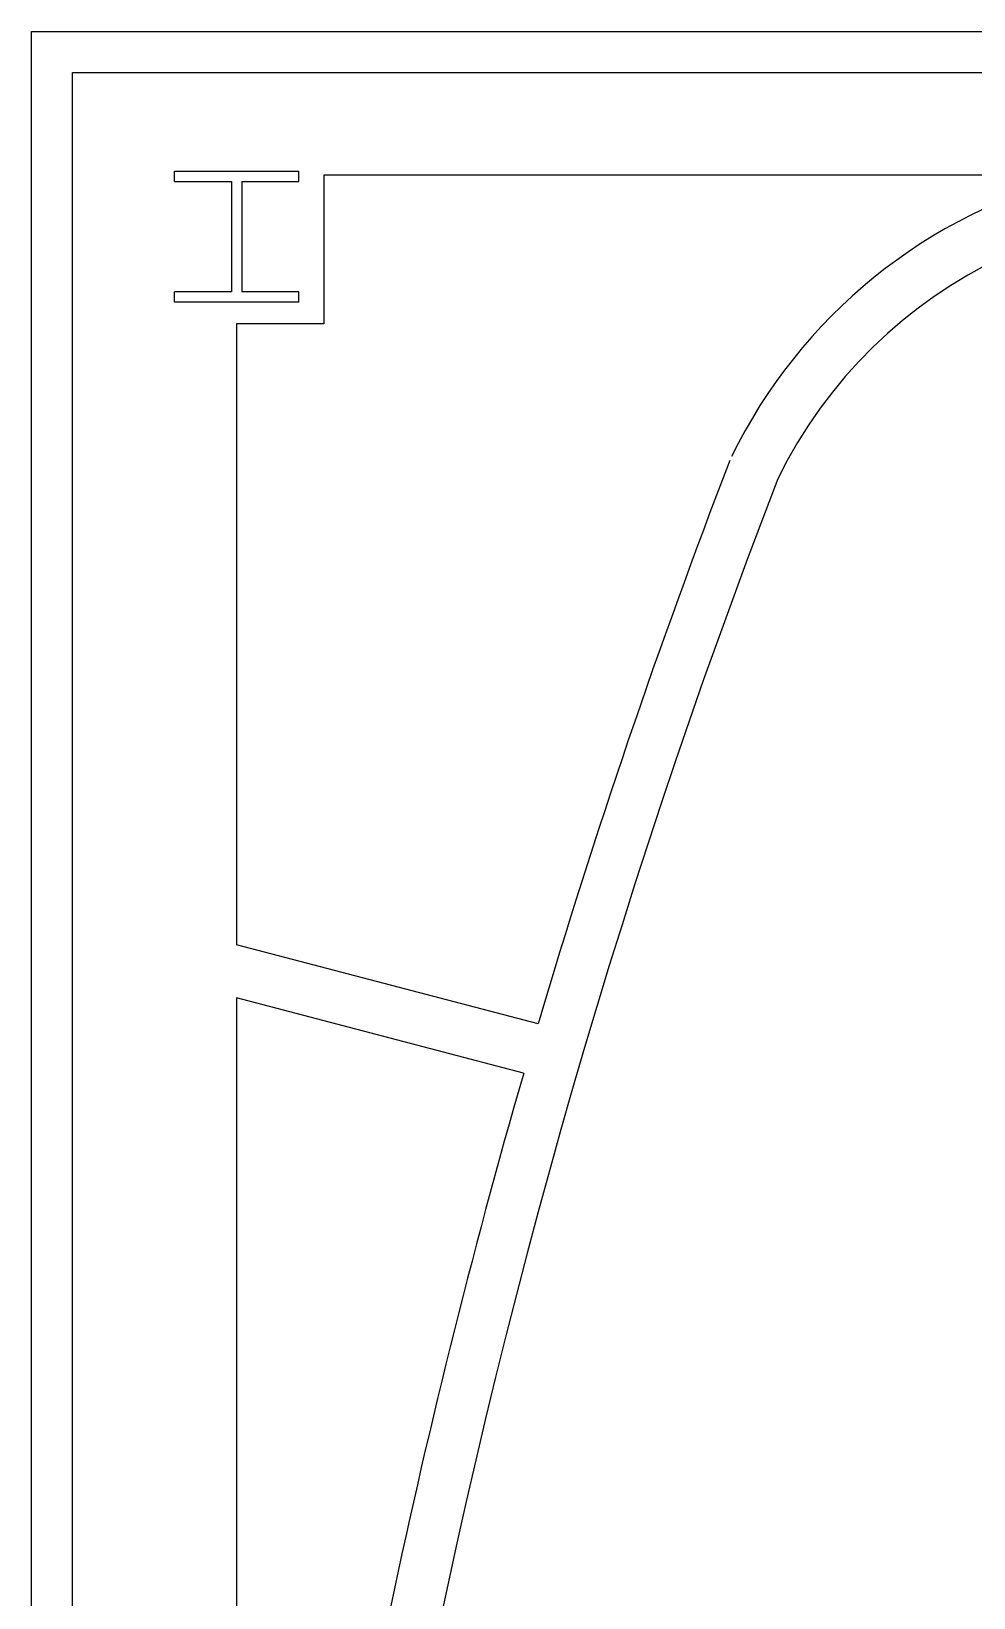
# Model space of a CAD drawing. Extents: x 324 to 2190, y 315 to 1855.
# Drawn here: x 431.8 to 523.6, y 1490.3 to 1642.9 of the extents above; entities that cross this region are included whole.
import ezdxf

# ---------------------------------------------------------------- set-up
doc = ezdxf.new("R2010")
doc.units = 0
doc.header["$LTSCALE"] = 48
doc.header["$MEASUREMENT"] = 0
doc.layers.add('first flr', color=8, linetype='CONTINUOUS')

msp = doc.modelspace()

# ---------------------------------------------------------------- linework, layer by layer
at = {"layer": 'first flr'}
for p, q in [((431.8, 1642.87), (975.79, 1642.87)), ((431.8, 1018.87), (431.8, 1642.87)), ((435.8, 1638.87), (977.04, 1638.87)), ((435.8, 990.87), (435.8, 1638.87)), ((445.73, 1629.25), (457.86, 1629.25)), ((445.73, 1628.25), (445.73, 1629.25)), ((445.73, 1628.25), (451.29, 1628.25)), ((451.29, 1628.25), (451.29, 1617.5)), ((452.29, 1628.25), (452.29, 1617.5)), ((452.29, 1628.25), (457.86, 1628.25)), ((457.86, 1628.25), (457.86, 1629.25)), ((533.77, 1628.88), (460.29, 1628.87)), ((451.29, 1617.5), (445.73, 1617.5)), ((445.73, 1616.5), (445.73, 1617.5)), ((457.86, 1617.5), (452.29, 1617.5)), ((457.86, 1616.5), (457.86, 1617.5)), ((457.86, 1616.5), (445.73, 1616.5)), ((451.79, 1614.37), (451.79, 1553.91)), ((481.14, 1546.2), (451.79, 1553.91)), ((479.74, 1541.4), (451.79, 1548.74)), ((451.79, 1548.74), (451.79, 1433.37))]:
    msp.add_line(p, q, dxfattribs=at)
at = {"layer": 'first flr', "linetype": 'Continuous'}
msp.add_lwpolyline([(460.29, 1628.87), (460.29, 1614.37), (451.79, 1614.37)], dxfattribs=at)
at = {"layer": 'first flr'}
for centre, radius, start, end in [((546.4, 1578.78), 51.66, 104.1432, 153.9496), ((546.4, 1578.78), 46.66, 76.8276, 153.9496), ((1177.15, 1339.99), 725.91, 158.9204, 163.49599), ((1177.15, 1339.99), 720.91, 158.9204, 201.09633), ((1177.15, 1339.99), 725.91, 163.89079, 172.60841)]:
    msp.add_arc(centre, radius, start, end, dxfattribs=at)

doc.saveas('drawing.dxf')
